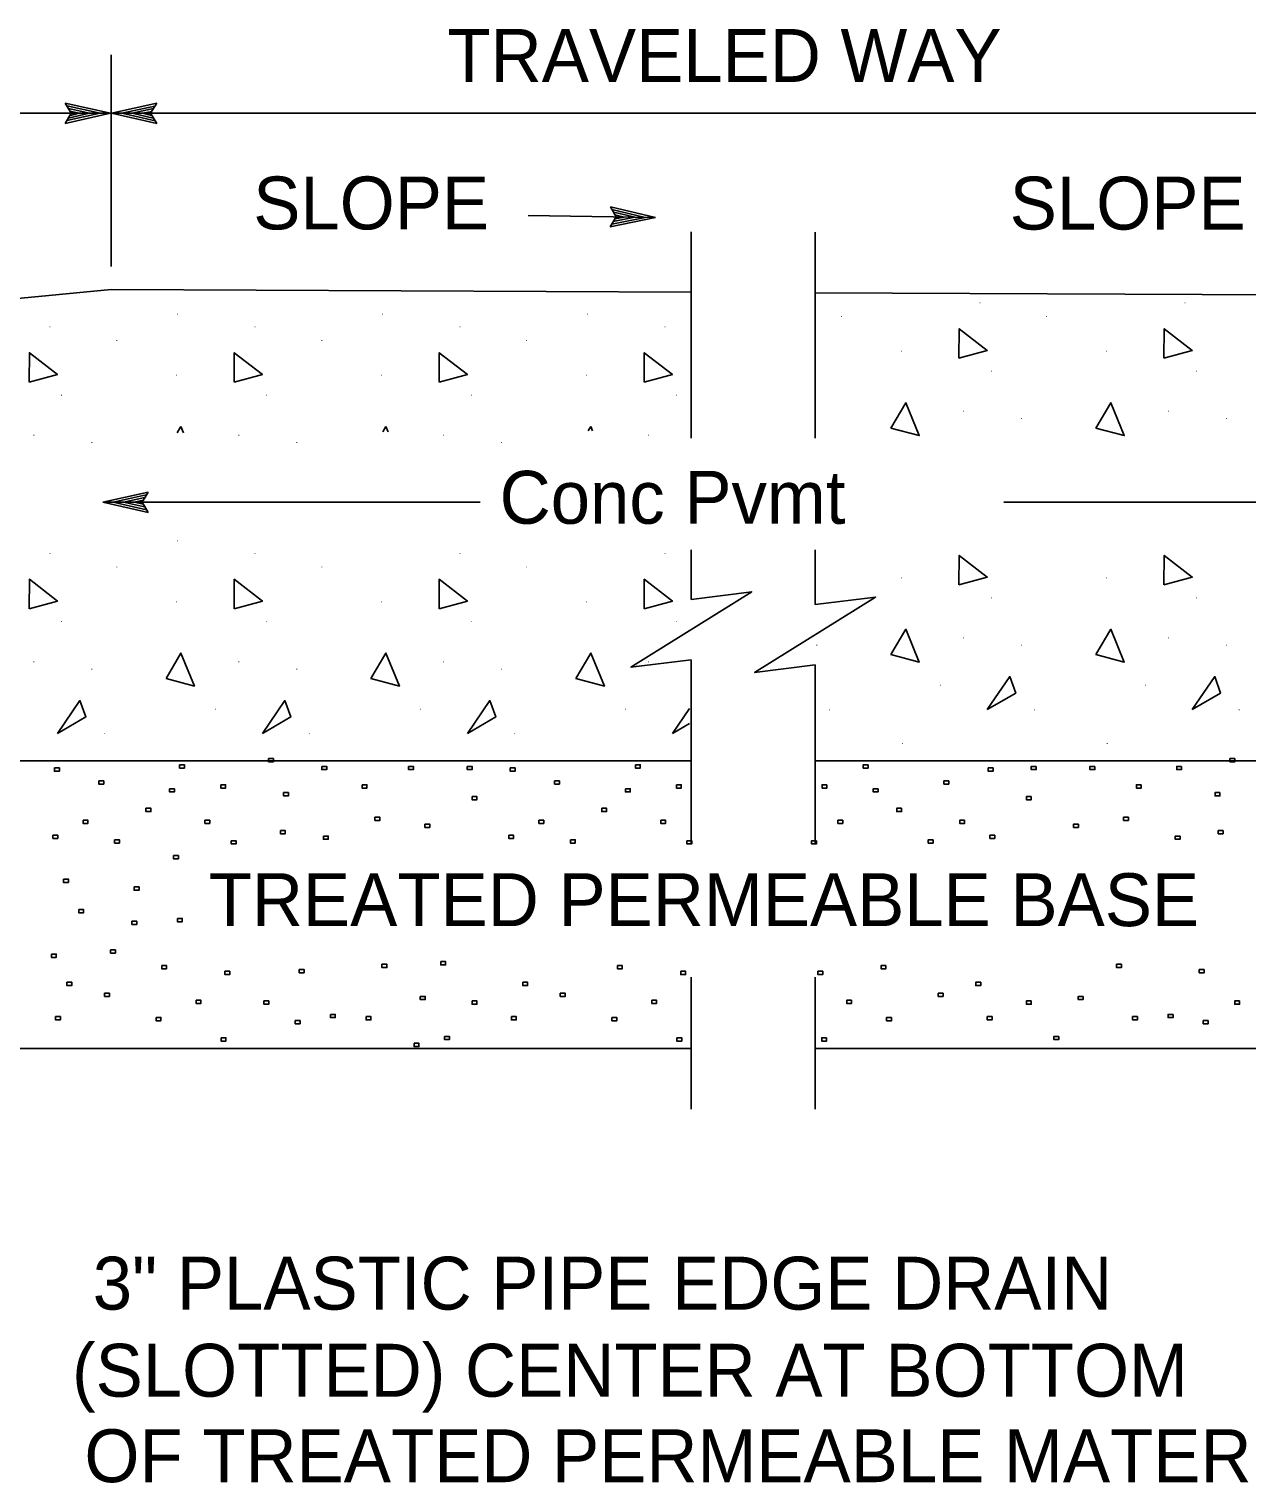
# Model space of a CAD drawing. Extents: x -894 to 866, y -472 to 714.
# Drawn here: x 288.5 to 449.6, y 11.8 to 204.3 of the extents above; entities that cross this region are included whole.
import ezdxf

# ---------------------------------------------------------------- set-up
doc = ezdxf.new("R2010")
doc.units = 0
for name, color, linetype in [('rd_BASE-MATERIAL', 7, 'Continuous'), ('rd_PAVEMENT', 7, 'Continuous'), ('rd_PAVEMENT-anno', 7, 'Continuous'), ('STR_Concrete A', 7, 'Continuous')]:
    doc.layers.add(name, color=color, linetype=linetype)

msp = doc.modelspace()

# ---------------------------------------------------------------- linework, layer by layer
at = {"layer": 'rd_BASE-MATERIAL'}
for p, q in [((245.17, 107.4), (376.1, 107.4)), ((392.48, 107.4), (530.4, 107.4)), ((245.17, 69.3), (376.1, 69.3)), ((392.48, 69.3), (530.4, 69.3))]:
    msp.add_line(p, q, dxfattribs=at)
for points in [[(291.81, 106.46), (292.46, 106.46), (292.46, 106.03), (291.81, 106.03)], [(308.37, 106.88), (309.02, 106.88), (309.02, 106.45), (308.37, 106.45)], [(320.16, 107.71), (320.8, 107.71), (320.8, 107.28), (320.16, 107.28)], [(327.19, 106.67), (327.84, 106.67), (327.84, 106.24), (327.19, 106.24)], [(338.68, 106.67), (339.33, 106.67), (339.33, 106.24), (338.68, 106.24)], [(346.44, 106.67), (347.09, 106.67), (347.09, 106.24), (346.44, 106.24)], [(352.14, 106.46), (352.78, 106.46), (352.78, 106.03), (352.14, 106.03)], [(368.7, 106.88), (369.34, 106.88), (369.34, 106.45), (368.7, 106.45)], [(399.49, 106.88), (398.85, 106.88), (398.85, 106.45), (399.49, 106.45)], [(416.05, 106.46), (415.41, 106.46), (415.41, 106.03), (416.05, 106.03)], [(421.75, 106.67), (421.1, 106.67), (421.1, 106.24), (421.75, 106.24)], [(429.51, 106.67), (428.86, 106.67), (428.86, 106.24), (429.51, 106.24)], [(441, 106.67), (440.35, 106.67), (440.35, 106.24), (441, 106.24)], [(448.04, 107.71), (447.39, 107.71), (447.39, 107.28), (448.04, 107.28)], [(297.68, 104.76), (298.33, 104.76), (298.33, 104.33), (297.68, 104.33)], [(313.81, 104.24), (314.45, 104.24), (314.45, 103.81), (313.81, 103.81)], [(332.53, 104.24), (333.17, 104.24), (333.17, 103.81), (332.53, 103.81)], [(358.01, 104.76), (358.65, 104.76), (358.65, 104.33), (358.01, 104.33)], [(374.13, 104.24), (374.77, 104.24), (374.77, 103.81), (374.13, 103.81)], [(394.06, 104.24), (393.42, 104.24), (393.42, 103.81), (394.06, 103.81)], [(410.18, 104.76), (409.54, 104.76), (409.54, 104.33), (410.18, 104.33)], [(435.66, 104.24), (435.02, 104.24), (435.02, 103.81), (435.66, 103.81)], [(307.04, 103.72), (307.69, 103.72), (307.69, 103.29), (307.04, 103.29)], [(322.13, 103.2), (322.77, 103.2), (322.77, 102.77), (322.13, 102.77)], [(347.09, 102.68), (347.73, 102.68), (347.73, 102.25), (347.09, 102.25)], [(367.37, 103.72), (368.01, 103.72), (368.01, 103.29), (367.37, 103.29)], [(400.82, 103.72), (400.18, 103.72), (400.18, 103.29), (400.82, 103.29)], [(421.1, 102.68), (420.46, 102.68), (420.46, 102.25), (421.1, 102.25)], [(446.06, 103.2), (445.42, 103.2), (445.42, 102.77), (446.06, 102.77)], [(303.92, 101.12), (304.57, 101.12), (304.57, 100.69), (303.92, 100.69)], [(364.25, 101.12), (364.89, 101.12), (364.89, 100.69), (364.25, 100.69)], [(403.94, 101.12), (403.3, 101.12), (403.3, 100.69), (403.94, 100.69)], [(295.6, 99.55), (296.25, 99.55), (296.25, 99.12), (295.6, 99.12)], [(311.73, 99.55), (312.37, 99.55), (312.37, 99.12), (311.73, 99.12)], [(321.71, 98.18), (322.35, 98.18), (322.35, 97.75), (321.71, 97.75)], [(334.23, 99.94), (334.88, 99.94), (334.88, 99.51), (334.23, 99.51)], [(340.85, 99.03), (341.49, 99.03), (341.49, 98.6), (340.85, 98.6)], [(355.93, 99.55), (356.57, 99.55), (356.57, 99.12), (355.93, 99.12)], [(372.05, 99.55), (372.69, 99.55), (372.69, 99.12), (372.05, 99.12)], [(396.14, 99.55), (395.5, 99.55), (395.5, 99.12), (396.14, 99.12)], [(412.26, 99.55), (411.62, 99.55), (411.62, 99.12), (412.26, 99.12)], [(427.34, 99.03), (426.7, 99.03), (426.7, 98.6), (427.34, 98.6)], [(433.96, 99.94), (433.31, 99.94), (433.31, 99.51), (433.96, 99.51)], [(446.48, 98.18), (445.84, 98.18), (445.84, 97.75), (446.48, 97.75)], [(291.61, 97.56), (292.25, 97.56), (292.25, 97.13), (291.61, 97.13)], [(299.76, 96.95), (300.41, 96.95), (300.41, 96.52), (299.76, 96.52)], [(315.2, 96.83), (315.85, 96.83), (315.85, 96.4), (315.2, 96.4)], [(327.4, 97.45), (328.05, 97.45), (328.05, 97.02), (327.4, 97.02)], [(351.93, 97.56), (352.57, 97.56), (352.57, 97.13), (351.93, 97.13)], [(360.09, 96.95), (360.73, 96.95), (360.73, 96.52), (360.09, 96.52)], [(375.53, 96.83), (376.17, 96.83), (376.17, 96.4), (375.53, 96.4)], [(392.66, 96.83), (392.02, 96.83), (392.02, 96.4), (392.66, 96.4)], [(408.1, 96.95), (407.46, 96.95), (407.46, 96.52), (408.1, 96.52)], [(416.26, 97.56), (415.62, 97.56), (415.62, 97.13), (416.26, 97.13)], [(440.79, 97.45), (440.15, 97.45), (440.15, 97.02), (440.79, 97.02)], [(307.56, 94.87), (308.21, 94.87), (308.21, 94.44), (307.56, 94.44)], [(293, 91.75), (293.65, 91.75), (293.65, 91.32), (293, 91.32)], [(302.36, 90.71), (303.01, 90.71), (303.01, 90.28), (302.36, 90.28)], [(295.02, 87.72), (295.67, 87.72), (295.67, 87.29), (295.02, 87.29)], [(302.06, 86.17), (302.7, 86.17), (302.7, 85.74), (302.06, 85.74)], [(308.09, 86.55), (308.73, 86.55), (308.73, 86.11), (308.09, 86.11)], [(291.4, 81.82), (292.04, 81.82), (292.04, 81.39), (291.4, 81.39)], [(299.24, 82.38), (299.89, 82.38), (299.89, 81.95), (299.24, 81.95)], [(306.01, 80.3), (306.65, 80.3), (306.65, 79.87), (306.01, 79.87)], [(314.38, 79.54), (315.02, 79.54), (315.02, 79.11), (314.38, 79.11)], [(324.21, 79.78), (324.85, 79.78), (324.85, 79.35), (324.21, 79.35)], [(335.16, 80.47), (335.81, 80.47), (335.81, 80.04), (335.16, 80.04)], [(342.93, 80.82), (343.57, 80.82), (343.57, 80.39), (342.93, 80.39)], [(366.33, 80.3), (366.97, 80.3), (366.97, 79.87), (366.33, 79.87)], [(374.7, 79.54), (375.34, 79.54), (375.34, 79.11), (374.7, 79.11)], [(393.49, 79.54), (392.85, 79.54), (392.85, 79.11), (393.49, 79.11)], [(401.86, 80.3), (401.22, 80.3), (401.22, 79.87), (401.86, 79.87)], [(433.03, 80.47), (432.38, 80.47), (432.38, 80.04), (433.03, 80.04)], [(443.99, 79.78), (443.34, 79.78), (443.34, 79.35), (443.99, 79.35)], [(293.47, 78.09), (294.11, 78.09), (294.11, 77.66), (293.47, 77.66)], [(353.79, 78.09), (354.44, 78.09), (354.44, 77.66), (353.79, 77.66)], [(414.4, 78.09), (413.75, 78.09), (413.75, 77.66), (414.4, 77.66)], [(298.44, 76.64), (299.08, 76.64), (299.08, 76.21), (298.44, 76.21)], [(310.55, 75.71), (311.19, 75.71), (311.19, 75.28), (310.55, 75.28)], [(319.53, 75.62), (320.17, 75.62), (320.17, 75.19), (319.53, 75.19)], [(340.23, 76.22), (340.88, 76.22), (340.88, 75.79), (340.23, 75.79)], [(347.09, 75.62), (347.73, 75.62), (347.73, 75.19), (347.09, 75.19)], [(358.76, 76.64), (359.41, 76.64), (359.41, 76.21), (358.76, 76.21)], [(370.87, 75.71), (371.51, 75.71), (371.51, 75.28), (370.87, 75.28)], [(397.32, 75.71), (396.68, 75.71), (396.68, 75.28), (397.32, 75.28)], [(409.43, 76.64), (408.79, 76.64), (408.79, 76.21), (409.43, 76.21)], [(421.1, 75.62), (420.46, 75.62), (420.46, 75.19), (421.1, 75.19)], [(427.96, 76.22), (427.31, 76.22), (427.31, 75.79), (427.96, 75.79)], [(448.67, 75.62), (448.02, 75.62), (448.02, 75.19), (448.67, 75.19)], [(291.96, 73.54), (292.61, 73.54), (292.61, 73.11), (291.96, 73.11)], [(305.27, 73.43), (305.91, 73.43), (305.91, 73), (305.27, 73)], [(328.33, 73.84), (328.98, 73.84), (328.98, 73.41), (328.33, 73.41)], [(333.05, 73.54), (333.69, 73.54), (333.69, 73.11), (333.05, 73.11)], [(352.29, 73.54), (352.93, 73.54), (352.93, 73.11), (352.29, 73.11)], [(365.59, 73.43), (366.24, 73.43), (366.24, 73), (365.59, 73)], [(402.6, 73.43), (401.95, 73.43), (401.95, 73), (402.6, 73)], [(415.9, 73.54), (415.26, 73.54), (415.26, 73.11), (415.9, 73.11)], [(435.14, 73.54), (434.5, 73.54), (434.5, 73.11), (435.14, 73.11)], [(439.86, 73.84), (439.21, 73.84), (439.21, 73.41), (439.86, 73.41)], [(323.69, 73.02), (324.33, 73.02), (324.33, 72.59), (323.69, 72.59)], [(444.51, 73.02), (443.86, 73.02), (443.86, 72.59), (444.51, 72.59)], [(313.86, 70.74), (314.5, 70.74), (314.5, 70.31), (313.86, 70.31)], [(339.41, 70.01), (340.05, 70.01), (340.05, 69.58), (339.41, 69.58)], [(343.45, 70.93), (344.09, 70.93), (344.09, 70.5), (343.45, 70.5)], [(374.18, 70.74), (374.83, 70.74), (374.83, 70.31), (374.18, 70.31)], [(394.01, 70.74), (393.36, 70.74), (393.36, 70.31), (394.01, 70.31)], [(424.74, 70.93), (424.1, 70.93), (424.1, 70.5), (424.74, 70.5)]]:
    msp.add_lwpolyline(points, close=True, dxfattribs=at)
at = {"layer": 'rd_PAVEMENT'}
for p, q in [((376.1, 150.13), (376.1, 177.47)), ((392.48, 150.13), (392.48, 177.39)), ((299.31, 169.83), (245.22, 164.64)), ((299.31, 169.83), (376.1, 169.47)), ((392.48, 169.39), (471.95, 169.02)), ((376.1, 128.79), (376.1, 135.36)), ((392.48, 128.1), (392.48, 135.36)), ((376.1, 96.32), (376.1, 120.79)), ((392.48, 96.32), (392.48, 120.1)), ((376.1, 61.3), (376.1, 78.75)), ((392.48, 61.3), (392.48, 78.75))]:
    msp.add_line(p, q, dxfattribs=at)
for points in [[(376.1, 128.79), (384.1, 129.79), (368.1, 119.79), (376.1, 120.79)], [(392.48, 128.1), (400.48, 129.1), (384.48, 119.1), (392.48, 120.1)]]:
    msp.add_lwpolyline(points, dxfattribs=at)
at = {"layer": 'rd_PAVEMENT-anno'}
for p, q in [((299.31, 172.84), (299.31, 200.9)), ((294.03, 193.14), (293.23, 194.48)), ((293.23, 194.48), (293.23, 194.48)), ((293.23, 194.48), (299.23, 193.14)), ((299.34, 193.14), (305.34, 194.47)), ((305.34, 194.47), (304.54, 193.14)), ((305.34, 194.47), (305.34, 194.47)), ((251.53, 193.14), (299.23, 193.14)), ((299.23, 193.14), (293.23, 191.81)), ((293.23, 191.81), (294.03, 193.14)), ((293.44, 194.12), (297.85, 193.14)), ((297.84, 193.14), (293.46, 192.17)), ((296.46, 193.14), (293.64, 192.52)), ((293.68, 193.76), (296.46, 193.14)), ((293.85, 193.42), (295.08, 193.14)), ((295.08, 193.14), (293.87, 192.87)), ((299.23, 193.14), (299.23, 193.14)), ((305.34, 191.8), (299.34, 193.14)), ((299.34, 193.14), (299.34, 193.14)), ((299.34, 193.14), (445.61, 193.14)), ((305.12, 192.16), (300.72, 193.14)), ((300.73, 193.14), (305.11, 194.11)), ((302.1, 193.14), (304.93, 193.76)), ((304.89, 192.51), (302.1, 193.14)), ((303.49, 193.14), (304.69, 193.4)), ((304.71, 192.86), (303.49, 193.14)), ((304.54, 193.14), (305.34, 191.8)), ((445.61, 193.14), (471.95, 193.14)), ((293.23, 191.81), (293.23, 191.81)), ((305.34, 191.8), (305.34, 191.8)), ((354.51, 179.63), (371.37, 179.33)), ((365.34, 178.11), (366.17, 179.42)), ((371.37, 179.33), (365.34, 178.11)), ((366.17, 179.42), (365.39, 180.78)), ((365.39, 180.78), (365.39, 180.78)), ((365.39, 180.78), (371.37, 179.33)), ((369.98, 179.35), (365.59, 178.46)), ((365.6, 180.42), (369.99, 179.36)), ((368.61, 179.38), (365.77, 178.81)), ((365.83, 180.05), (368.61, 179.38)), ((366, 179.71), (367.22, 179.41)), ((367.22, 179.41), (366.01, 179.16)), ((371.37, 179.33), (371.37, 179.33)), ((365.34, 178.11), (365.34, 178.11)), ((298.2, 141.65), (304.2, 142.98)), ((299.59, 141.65), (303.97, 142.62)), ((304.2, 142.98), (303.4, 141.65)), ((304.2, 142.98), (304.2, 142.98)), ((298.2, 141.65), (348.17, 141.65)), ((304.2, 140.31), (298.2, 141.65)), ((298.2, 141.65), (298.2, 141.65)), ((303.99, 140.66), (299.58, 141.65)), ((300.96, 141.65), (303.79, 142.27)), ((303.75, 141.02), (300.96, 141.65)), ((302.35, 141.64), (303.55, 141.91)), ((303.58, 141.37), (302.35, 141.64)), ((303.4, 141.65), (304.2, 140.31)), ((417.48, 141.65), (475.17, 141.65)), ((304.2, 140.31), (304.2, 140.31))]:
    msp.add_line(p, q, dxfattribs=at)
at = {"layer": 'STR_Concrete A'}
for points in [[(411.53, 160.71), (411.56, 164.61), (415.28, 161.73)], [(438.66, 160.71), (438.69, 164.61), (442.41, 161.73)], [(288.46, 157.54), (288.49, 161.44), (292.21, 158.56)], [(315.58, 157.54), (315.61, 161.44), (319.33, 158.56)], [(342.71, 157.54), (342.74, 161.44), (346.46, 158.56)], [(369.84, 157.54), (369.87, 161.44), (373.59, 158.56)], [(402.52, 151.47), (404.5, 154.83), (406.28, 150.48)], [(429.65, 151.47), (431.63, 154.83), (433.41, 150.48)], [(411.53, 130.71), (411.56, 134.61), (415.28, 131.73)], [(438.66, 130.71), (438.69, 134.61), (442.41, 131.73)], [(288.46, 127.54), (288.49, 131.44), (292.21, 128.56)], [(315.58, 127.54), (315.61, 131.44), (319.33, 128.56)], [(342.71, 127.54), (342.74, 131.44), (346.46, 128.56)], [(369.84, 127.54), (369.87, 131.44), (373.59, 128.56)], [(402.52, 121.47), (404.5, 124.83), (406.28, 120.48)], [(429.65, 121.47), (431.63, 124.83), (433.41, 120.48)], [(306.58, 118.3), (308.55, 121.67), (310.34, 117.31)], [(333.7, 118.3), (335.68, 121.67), (337.46, 117.31)], [(360.83, 118.3), (362.81, 121.67), (364.59, 117.31)], [(415.28, 114.21), (418.25, 118.56), (419.04, 116.38)], [(442.41, 114.21), (445.37, 118.56), (446.16, 116.38)], [(292.21, 111.04), (295.17, 115.39), (295.97, 113.22)], [(319.33, 111.04), (322.3, 115.39), (323.09, 113.22)], [(346.46, 111.04), (349.43, 115.39), (350.22, 113.22)]]:
    msp.add_lwpolyline(points, close=True, dxfattribs=at)
for points in [[(308.06, 150.82), (308.55, 151.67)], [(308.55, 151.67), (308.9, 150.83)], [(335.26, 150.95), (335.68, 151.67)], [(335.68, 151.67), (335.97, 150.96)], [(362.47, 151.09), (362.81, 151.67)], [(362.81, 151.67), (363.04, 151.09)], [(373.59, 111.04), (375.84, 114.34)], [(375.84, 112.34), (373.59, 111.04)]]:
    msp.add_lwpolyline(points, dxfattribs=at)

# ---------------------------------------------------------------- texts
at = {"layer": 'rd_PAVEMENT-anno'}
for s, p in [('TRAVELED WAY', (343.83, 197.3)), ('SLOPE', (318.12, 177.77)), ('SLOPE', (418.24, 177.75)), ('Conc Pvmt', (350.73, 138.8)), ('TREATED PERMEABLE BASE', (312.23, 85.52)), ('3" PLASTIC PIPE EDGE DRAIN', (296.88, 34.75)), ('(SLOTTED) CENTER AT BOTTOM ', (294.14, 23.22)), ('OF TREATED PERMEABLE MATERIAL', (295.78, 11.9))]:
    msp.add_text(s, height=7, dxfattribs=at).set_placement(p)
at = {"layer": 'STR_Concrete A'}
for p in [(414.15, 167.97), (441.28, 167.97), (307.92, 166.47), (335.05, 166.47), (362.18, 166.47), (395.86, 166.18), (422.99, 166.18), (291.08, 164.8), (318.21, 164.8), (345.34, 164.8), (372.46, 164.8), (299.92, 163.01), (327.05, 163.01), (354.17, 163.01), (403.74, 161.58), (430.87, 161.58), (307.79, 158.41), (334.92, 158.41), (362.05, 158.41), (415.66, 158.94), (442.79, 158.94), (292.59, 155.77), (319.71, 155.77), (346.84, 155.77), (373.97, 155.77), (412.01, 153.64), (419.68, 152.67), (439.13, 153.64), (446.81, 152.67), (288.93, 150.47), (316.06, 150.47), (343.19, 150.47), (370.31, 150.47), (296.61, 149.5), (323.74, 149.5), (350.86, 149.5), (291.08, 134.8), (307.92, 136.47), (318.21, 134.8), (345.34, 134.8), (372.46, 134.8), (299.92, 133.01), (327.05, 133.01), (354.17, 133.01), (403.74, 131.58), (430.87, 131.58), (415.66, 128.94), (442.79, 128.94), (307.79, 128.41), (334.92, 128.41), (362.05, 128.41), (292.59, 125.77), (319.71, 125.77), (346.84, 125.77), (373.97, 125.77), (412.01, 123.64), (439.13, 123.64), (392.56, 122.67), (419.68, 122.67), (446.81, 122.67), (288.93, 120.47), (296.61, 119.5), (316.06, 120.47), (323.74, 119.5), (343.19, 120.47), (350.86, 119.5), (370.31, 120.47), (408.92, 117.36), (436.04, 117.36), (312.97, 114.2), (340.1, 114.2), (367.22, 114.2), (394.22, 114.11), (421.34, 114.11), (448.47, 114.11), (298.27, 110.94), (325.4, 110.94), (352.53, 110.94), (403.87, 109.63), (430.99, 109.63)]:
    msp.add_text('.', height=0.8, dxfattribs=at).set_placement(p)

doc.saveas('drawing.dxf')
